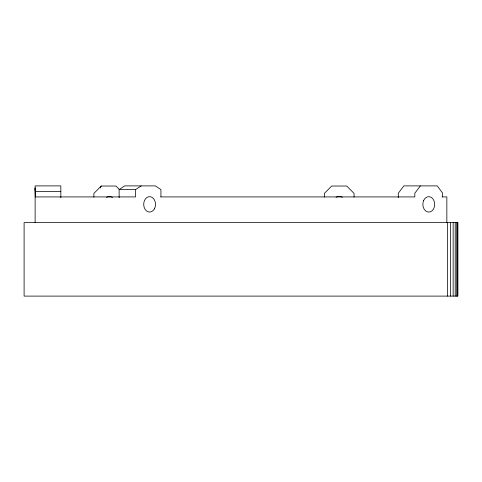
<?xml version="1.0" encoding="UTF-8"?>
<svg xmlns="http://www.w3.org/2000/svg" width="482" height="482" viewBox="0 0 482 482"><rect width="100%" height="100%" fill="white"/><g stroke="black" fill="none" stroke-linecap="round" stroke-linejoin="round"><path stroke-width="0.72" d="M100.244 188.034L101.244 186.028L115.939 186.028L119.608 189.703M420.388 185.895L414.809 193.246L414.809 196.921L160.711 196.921M101.244 186.028L93.894 193.378L93.894 197.138M119.12 197.674L119.12 189.571L124.699 185.895L155.3 185.895L160.928 189.571L160.928 196.921M141.226 185.895L135.611 189.571L119.12 189.571M60.834 191.408L35.3 191.408L35.12 188.799M35.234 196.921L135.611 196.921L135.611 189.571M442.072 196.921L446.85 196.921L446.85 222.63M35.3 196.921L35.12 188.348M35.234 189.571L35.12 187.823M457.623 222.63L457.623 296.105M456.725 222.63L456.725 296.105M455.225 222.63L455.225 296.105M453.152 222.63L453.152 296.105M450.55 222.63L450.55 296.105M447.483 222.63L447.483 296.105M442.5 196.921L442.5 192.975L437.276 185.895L403.862 185.895L398.283 193.246L398.283 197.668M354.047 197.138L354.047 193.378L346.703 186.028L331.7 186.028L324.356 193.378L324.356 197.138M60.834 197.674L60.834 185.895L35.12 185.895L35.12 222.63M336.062 197.216A7.712 7.712 0 0 1 342.341 197.216M106.432 197.295A7.712 7.712 0 0 1 112.607 197.361M457.9 222.63L24.1 222.63L24.1 296.105L457.9 296.105L457.9 222.63M154.385 208.899A7.712 5.911 -90 0 0 150.221 196.692A7.712 5.911 -90 0 0 144.208 207.501A7.712 5.911 -90 0 0 154.385 208.899M423.648 200.506A7.712 5.911 90 0 0 428.769 212.08A7.712 5.911 90 0 0 433.884 200.506A7.712 5.911 90 0 0 423.648 200.506"/></g></svg>
